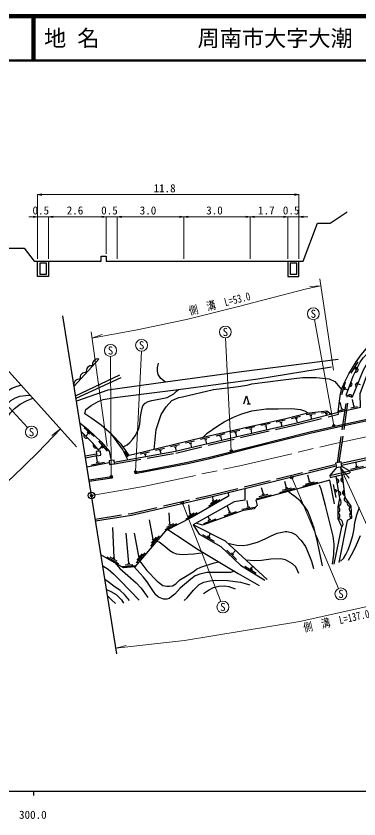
# Model space of a CAD drawing. Units: millimetres at full size, sheet at 1:1000, with parts at other scales. Extents: x 40000 to 680000, y 20000 to 380000.
# Drawn here: x 364057 to 441440, y 198715 to 380000 of the extents above; entities that cross this region are included whole.
import ezdxf
from ezdxf.enums import TextEntityAlignment as Align

# ---------------------------------------------------------------- set-up
doc = ezdxf.new("R2010")
doc.units = ezdxf.units.MM
doc.header["$LTSCALE"] = 1000
doc.header["$PDMODE"] = 32
doc.header["$PDSIZE"] = 500
doc.linetypes.add('CHAIN', pattern=[18.5, 12, -1.5, 3.5, -1.5])
doc.linetypes.add('DASHED', pattern=[7.5, 6, -1.5])
for name, color, linetype, lineweight in [('0_16', 7, 'Continuous', 13), ('M-BGD', 7, 'Continuous', 25), ('M-BMK', 2, 'CHAIN', 13), ('M-BMK-OTRS', 5, 'Continuous', 25), ('M-BMK-SRVR', 3, 'Continuous', 25), ('M-STR-HTXT', 7, 'Continuous', 13), ('M-STR-STRC', 7, 'Continuous', 25), ('M-TTL', 2, 'Continuous', 140), ('M-TTL-BAND', 7, 'Continuous', 25), ('M-TTL-LINE', 7, 'Continuous', 50)]:
    doc.layers.add(name, color=color, linetype=linetype, lineweight=lineweight)
doc.layers.add('M-OTRS', color=6, linetype='Continuous')
doc.layers.add('M-TTL-TXT', color=7, linetype='Continuous')
doc.styles.add('ＭＳ ゴシック', font='')
doc.styles.get('ＭＳ ゴシック').set_extended_font_data('MS Gothic')

# ---------------------------------------------------------------- blocks, each defined once
blk = doc.blocks.new('open_arrow')
at = {"color": 0, "linetype": 'Continuous', "lineweight": -2}
blk.add_lwpolyline([(7.5, 1.25), (0, 0), (7.5, -1.25)], dxfattribs=at)

msp = doc.modelspace()

# ---------------------------------------------------------------- linework, layer by layer
at = {"layer": '0_16'}
for p, q in [((437776, 274987), (437256, 278049)), ((437256, 278049), (439237, 275657)), ((437256, 278049), (438506, 275322))]:
    msp.add_line(p, q, dxfattribs=at)
at = {"layer": 'M-BGD'}
for p, q in [((377150, 296459), (382732, 302546)), ((441167, 301956), (439591, 299403)), ((440818, 300819), (440451, 300224)), ((441047, 300496), (440613, 299605)), ((440634, 300522), (440961, 300320)), ((377506, 294217), (387476, 298994)), ((377590, 293692), (387751, 298395)), ((438325, 297360), (437538, 294465)), ((438313, 296172), (438129, 295496)), ((438221, 295834), (439031, 295614)), ((439651, 297291), (439308, 296362)), ((440853, 296232), (441218, 297153)), ((441815, 296740), (441151, 296985)), ((438991, 294263), (439920, 293919)), ((416233, 292442), (416986, 292442)), ((437557, 291338), (437218, 292799)), ((440304, 291976), (439965, 293437)), ((440134, 291936), (440475, 292015)), ((431604, 290196), (429518, 289955)), ((434542, 290537), (432995, 290358)), ((434315, 290209), (433829, 290152)), ((434072, 290180), (434110, 289857)), ((436821, 290141), (436722, 290528)), ((436894, 290876), (438355, 291215)), ((437386, 291298), (437727, 291377)), ((439642, 291514), (441103, 291853)), ((424805, 288723), (422753, 288274)), ((424082, 288258), (423604, 288153)), ((428206, 289591), (426173, 289067)), ((427502, 289100), (427027, 288977)), ((427264, 289039), (427492, 288155)), ((430839, 289806), (430352, 289749)), ((430595, 289777), (430688, 288977)), ((381705, 285052), (379441, 287020)), ((414558, 286453), (412514, 285971)), ((417966, 287227), (415915, 286778)), ((417244, 286762), (416765, 286657)), ((417005, 286709), (417198, 285827)), ((421385, 287975), (419334, 287526)), ((420663, 287510), (420184, 287405)), ((420424, 287457), (420613, 286595)), ((423843, 288206), (424027, 287363)), ((380148, 284795), (379461, 285508)), ((380376, 285809), (379805, 285151)), ((380641, 285580), (380112, 286039)), ((407745, 284846), (405701, 284364)), ((411151, 285650), (409108, 285168)), ((410437, 285173), (409960, 285060)), ((410198, 285117), (410410, 284221)), ((413843, 285976), (413366, 285864)), ((413605, 285920), (413812, 285042)), ((382222, 282530), (381578, 283284)), ((384660, 281740), (382736, 284041)), ((383692, 282430), (383243, 282967)), ((400942, 283206), (398901, 282712)), ((404343, 284031), (402302, 283536)), ((403631, 283550), (403155, 283434)), ((403393, 283492), (403614, 282581)), ((407030, 284369), (406553, 284257)), ((406792, 284313), (407007, 283400)), ((382232, 281106), (379672, 280593)), ((383468, 282698), (382657, 282020)), ((389378, 280468), (388577, 281737)), ((388977, 281102), (388723, 280942)), ((394138, 281558), (392098, 281063)), ((393427, 281077), (392951, 280961)), ((393189, 281019), (393304, 280541)), ((397540, 282382), (395499, 281888)), ((396828, 281901), (396352, 281786)), ((396590, 281843), (396759, 281146)), ((400230, 282725), (399754, 282610)), ((399992, 282668), (400212, 281760)), ((382282, 280708), (379735, 280198)), ((381045, 278701), (383993, 279259)), ((382120, 279210), (382807, 279340)), ((382463, 279275), (382196, 280691)), ((440963, 278318), (440730, 279330)), ((380052, 278208), (385098, 279163)), ((439568, 277689), (442492, 278363)), ((440622, 278240), (441304, 278397)), ((385872, 275787), (385818, 276082)), ((390966, 276709), (390912, 277004)), ((430296, 274870), (429905, 276317)), ((434840, 276240), (434949, 275791)), ((434949, 275791), (439388, 276866)), ((437822, 274808), (437709, 275792)), ((439279, 277315), (439388, 276866)), ((425120, 273487), (424728, 274934)), ((428764, 273833), (432142, 274748)), ((429361, 274306), (431388, 274854)), ((430060, 274805), (430533, 274934)), ((435603, 274243), (436212, 271305)), ((436404, 275493), (436557, 274514)), ((418932, 271483), (420959, 272032)), ((419867, 272047), (419475, 273495)), ((419631, 271983), (420104, 272111)), ((423587, 272450), (426966, 273365)), ((424185, 272923), (426212, 273471)), ((424883, 273423), (425356, 273551)), ((436130, 273178), (436272, 272492)), ((436201, 272835), (436801, 272959)), ((436844, 272678), (436998, 271699)), ((438158, 271881), (438045, 272866)), ((407535, 269375), (410131, 270879)), ((407904, 269936), (409461, 270838)), ((408350, 270541), (408714, 270752)), ((408532, 270646), (408433, 271553)), ((416469, 269160), (416246, 270644)), ((418335, 271010), (421713, 271925)), ((403347, 267643), (403064, 269608)), ((412305, 267925), (411792, 269335)), ((415030, 268641), (417997, 269087)), ((416123, 269108), (416815, 269212)), ((398750, 265289), (398596, 267840)), ((402350, 266372), (404946, 267875)), ((402719, 266932), (404276, 267834)), ((403166, 267537), (403529, 267748)), ((407713, 266255), (407425, 267048)), ((410998, 267131), (413817, 268156)), ((411976, 267806), (412634, 268045)), ((394972, 261848), (394163, 266272)), ((397689, 264071), (400359, 265439)), ((398086, 264612), (399688, 265432)), ((398563, 265193), (398937, 265385)), ((406406, 265460), (409226, 266486)), ((407384, 266135), (408042, 266375)), ((386169, 257689), (385919, 264503)), ((389520, 256430), (388912, 263272)), ((391756, 258046), (390801, 263247)), ((406128, 262939), (408736, 261456)), ((407581, 262458), (407965, 263134)), ((394461, 260315), (396399, 262606)), ((394620, 260967), (395782, 262342)), ((394836, 261688), (395107, 262009)), ((407276, 262631), (407885, 262285)), ((411616, 259384), (413797, 257324)), ((412913, 258572), (413614, 259315)), ((384568, 257906), (387179, 256428)), ((385238, 257872), (386804, 256985)), ((385986, 257793), (386352, 257586)), ((391245, 256513), (393183, 258804)), ((391404, 257165), (392566, 258539)), ((391620, 257886), (391892, 258206)), ((412658, 258812), (413167, 258332)), ((388069, 255721), (391061, 255943)), ((388645, 256064), (390440, 256198)), ((389311, 256415), (389730, 256446)), ((415724, 255766), (418267, 254174)), ((417155, 255224), (417487, 255756)), ((416858, 255410), (417451, 255039))]:
    msp.add_line(p, q, dxfattribs=at)
at = {"layer": 'M-BGD', "linetype": 'DASHED'}
for p, q in [((436583, 279135), (438799, 294334)), ((437001, 279225), (439183, 294192))]:
    msp.add_line(p, q, dxfattribs=at)
at = {"layer": 'M-BGD'}
for points in [[(354326, 327614), (365916, 327614), (368133, 324676), (383288, 324676), (383288, 325781), (384407, 325781), (384407, 324676), (428848, 324676), (432088, 333268), (434979, 333268), (438757, 335804)], [(371407, 324676), (371407, 321184), (368903, 321184), (368903, 324676)], [(425407, 324676), (425407, 321184), (427907, 321184), (427907, 324676)], [(436722, 290528), (437169, 294242), (437500, 295650), (438242, 297436), (439145, 299250), (440808, 301946), (441961, 303528), (443129, 304974), (444850, 306694), (446211, 307733), (448657, 308954), (450645, 309607), (452059, 311577), (452877, 314421)], [(455743, 315237), (455743, 313179), (452883, 310493), (451578, 308248), (450226, 307583), (447227, 305930), (445599, 304629), (443930, 302711), (442363, 300043), (439935, 293914), (438587, 294412), (440172, 298700), (441695, 301825), (442396, 302799), (446383, 307046), (448519, 308348), (450171, 309135), (450645, 309607)], [(436722, 290528), (441801, 291707), (441718, 294748), (443160, 298651), (444815, 302197), (446137, 303881), (448836, 305752), (450846, 306921), (453479, 307771), (454085, 309668), (456637, 312195), (458799, 312329), (461036, 311801), (475202, 304198)], [(436719, 302478), (414972, 299662), (397817, 297341), (396764, 298145), (396115, 299064), (395990, 299793), (395960, 300582), (396230, 301600)], [(389267, 279835), (388088, 282235), (385691, 285506), (383250, 287590), (381195, 289116), (379597, 290204), (379839, 291167), (381032, 292036), (382570, 292995), (383709, 293459), (386374, 293856), (396496, 295184), (400748, 295713), (418639, 298122), (435221, 300833)], [(397817, 297341), (384747, 295514), (377695, 293031)], [(395222, 282129), (395700, 286675), (396804, 290050), (397911, 291771), (399211, 293189), (400788, 293842), (401591, 294007), (408612, 295674), (413627, 296251), (416209, 296642), (417287, 296926), (424327, 297854), (428738, 298357), (431766, 298401), (434757, 298098), (435982, 297471), (436788, 296579), (437500, 295650)], [(357552, 283046), (358201, 287078), (358682, 289567), (359202, 291283), (359835, 292852), (360270, 293470), (361110, 294603), (362108, 295413), (363094, 296012), (364342, 296455), (365169, 296668)], [(388193, 282760), (389166, 283218), (389763, 283728), (390367, 284358), (390958, 285209), (391787, 286789), (392028, 287854), (392132, 289601), (392441, 291176), (392695, 291971), (393221, 292579), (393875, 292953), (394733, 293198), (396689, 293566), (398130, 293907), (399676, 294723), (400263, 295280), (400748, 295713)], [(358884, 283679), (360058, 287975), (361200, 291057), (361733, 292001), (362877, 293203), (363906, 293811), (364918, 294139), (366175, 294357), (367229, 294380)], [(360323, 284802), (361229, 287551), (362129, 289404), (362723, 290309), (363691, 291409), (364983, 292371), (366426, 293100), (367808, 293737)], [(415446, 292442), (416028, 294224), (416611, 292442)], [(386229, 279304), (400047, 281721), (415220, 285382), (427111, 288057), (436722, 290528)], [(390912, 277004), (393250, 277427), (402784, 279285), (407711, 280401), (418202, 283066), (430359, 286112), (436656, 287579), (452233, 290937)], [(390966, 276709), (393305, 277132), (402846, 278992), (407781, 280109), (418276, 282775), (430430, 285820), (436721, 287287), (452296, 290644)], [(435114, 290115), (434188, 290798), (429643, 290271), (424958, 289064), (416135, 287133), (406313, 284817), (393047, 281602)], [(406158, 284779), (407214, 285804), (409575, 287460), (411011, 288368), (413148, 289413), (415042, 290154), (417277, 290830), (420505, 291308), (423226, 291308), (426274, 291415), (428227, 291183), (429154, 290873), (429825, 290518), (429908, 290302)], [(437553, 278624), (456068, 282736), (463927, 284210), (472318, 285578), (481163, 286883), (491845, 287998), (496670, 288379)], [(378473, 288137), (380417, 286600), (383270, 283870), (385054, 281737), (385512, 279662)], [(382895, 281742), (381371, 283526), (378778, 286216)], [(393047, 281602), (389552, 280755), (388767, 281998), (387768, 283326), (385691, 285506)], [(439279, 277315), (447061, 279107), (447832, 278648), (448208, 279035), (445724, 280439)], [(381987, 266038), (390094, 267299), (408350, 271533), (422982, 275101), (436310, 278452)], [(436394, 278063), (434840, 276240), (439279, 277315), (437616, 278327)], [(380523, 275247), (385651, 276052), (385818, 276082)], [(380570, 274951), (385701, 275756), (385872, 275787)], [(435838, 256240), (437608, 264659), (436770, 266483), (436770, 269204), (437095, 271079), (436306, 276119)], [(437635, 276441), (438228, 271272), (439629, 269328), (439796, 266603), (438761, 266068), (436891, 256599)], [(435952, 269847), (434839, 275218), (418141, 270699), (418461, 269517), (417810, 268755), (415306, 268379), (406099, 265029), (404738, 265535)], [(435442, 256264), (435765, 258460), (435833, 260778), (435600, 262565), (434937, 265289), (433889, 269460), (432935, 273202), (432555, 274068)], [(411941, 272408), (411994, 271612), (403792, 266860), (397789, 263786), (390891, 255629), (388318, 255438), (383213, 258329)], [(415666, 273317), (415666, 270699), (413245, 270326), (404021, 265132), (405405, 263005)], [(433197, 255902), (432519, 259079), (432113, 261286), (431327, 264345), (430438, 266835), (429909, 268242), (429335, 269074), (428230, 270466), (426976, 271541), (426250, 272044), (425464, 272681)], [(437265, 256922), (437937, 257555), (438511, 258457), (439013, 259451), (439497, 260775), (440054, 262691), (440392, 264242), (440538, 265675), (440994, 267372), (441575, 269103)], [(420695, 252808), (411288, 261452), (404021, 265132)], [(398332, 264064), (402023, 261663), (404745, 259775), (414212, 254125), (418886, 251401)], [(405405, 263005), (410279, 260233), (414723, 256038), (420166, 252632)], [(411827, 260956), (413849, 260503), (415265, 260449), (416374, 260584), (418580, 261212), (420292, 261945), (421501, 262558), (423008, 263220), (424121, 263501), (424783, 263620), (425182, 263595), (426239, 263379), (427120, 262907), (428437, 261584), (429352, 260246), (429959, 258800), (430702, 256954), (431175, 255258)], [(406426, 258772), (404180, 258536), (401536, 258358), (400332, 258480), (399478, 258782), (398790, 259222), (397606, 260210), (396371, 261182), (395722, 261342)], [(439062, 257157), (440078, 258887), (440916, 260632), (441804, 262713)], [(427904, 254145), (427205, 255623), (426482, 256339), (424874, 257204), (423746, 257439), (421552, 257354), (419462, 257080), (417845, 257013), (415991, 257130)], [(383605, 255859), (384828, 255097), (386022, 254041), (387354, 252787), (389882, 250121), (391875, 248095)], [(386424, 256511), (387447, 255268), (389289, 253714), (391191, 252032), (392293, 250848), (393767, 248712)], [(413333, 254649), (412473, 254357), (407119, 254357), (405501, 254004), (404465, 253578), (403495, 252844), (401061, 250853), (399872, 249430), (398627, 248462), (398100, 248354), (397323, 248362), (396939, 248495), (396193, 248806), (395583, 249349), (395065, 250050), (394198, 251438), (393666, 252219), (392713, 253391), (390697, 255615)], [(391957, 256890), (393570, 254842), (395874, 252384), (397197, 251454), (398049, 251287), (398671, 251238), (399367, 251363), (400114, 251824), (401038, 252678), (401918, 253245), (404007, 254494), (404769, 255078), (405743, 255560), (408773, 256539), (409817, 256748)], [(389676, 248043), (388514, 249406), (387544, 250295), (386144, 251280), (384856, 252268), (384101, 252743)], [(401983, 248062), (402663, 248662), (404079, 250368), (405363, 251644), (406430, 252194), (407766, 252513), (409087, 252629), (411794, 252589), (414717, 252170), (416783, 251595)], [(384452, 250531), (385444, 250074), (386664, 249357), (387882, 248164), (388267, 247403)], [(406327, 249626), (407455, 250355), (408604, 251010), (409825, 251279), (411114, 251350), (412075, 251175), (413475, 250648)], [(386532, 247384), (385628, 248176), (384682, 249089)]]:
    msp.add_lwpolyline(points, dxfattribs=at)
for points in [[(369403, 324176), (369403, 321684), (370907, 321684), (370907, 324176)], [(427407, 324176), (425907, 324176), (425907, 321684), (427407, 321684)], [(382282, 280708), (383224, 280826), (383107, 281768), (382164, 281651)], [(385153, 278722), (386284, 278863), (386174, 279745), (385043, 279604)], [(436394, 278063), (437616, 278327), (437403, 279312), (436181, 279048)]]:
    msp.add_lwpolyline(points, close=True, dxfattribs=at)
at = {"layer": 'M-BGD', "linetype": 'DASHED'}
for points in [[(386279, 278907), (400128, 281329), (415311, 284993), (427205, 287668), (436821, 290141)], [(437466, 279015), (455987, 283128), (463858, 284604), (472257, 285973), (481113, 287280), (491809, 288397), (496670, 288780)], [(381925, 266433), (390018, 267692), (408257, 271922), (422885, 275489), (436225, 278843)]]:
    msp.add_lwpolyline(points, dxfattribs=at)
at = {"layer": 'M-BGD'}
for centre, radius, start, end in [((381098, 299842), 1206, 78.58177, 196.37235), ((382494, 301364), 1206, 78.58177, 196.37235), ((379702, 298320), 1206, 78.58177, 196.37235), ((440742, 300093), 505, 255.20268, 52.86087), ((378307, 296799), 1206, 78.58177, 196.37235), ((439388, 296860), 505, 260.87634, 58.53454), ((441127, 296656), 505, 79.56393, 237.22212), ((439422, 293999), 505, 350.87634, 148.53454), ((379875, 285219), 505, 145.11568, 302.77387), ((381974, 282971), 505, 141.67922, 299.33741), ((437863, 275311), 505, 107.71487, 265.37306), ((436384, 274988), 505, 290.05916, 87.71735), ((436824, 272174), 505, 290.05916, 87.71735), ((438199, 272385), 505, 107.71487, 265.37306), ((436228, 270263), 1190, 297.09605, 43.27872), ((438746, 270907), 634, 144.79606, 286.79349), ((439446, 269935), 634, 144.79606, 286.79349), ((436314, 268524), 819, 303.86249, 56.13754), ((440010, 268668), 762, 119.91047, 247.08372), ((436314, 267164), 819, 303.86249, 56.13754), ((440093, 267305), 762, 119.91047, 247.08372), ((436732, 265361), 1123, 321.29412, 88.02942)]:
    msp.add_arc(centre, radius, start, end, dxfattribs=at)
at = {"layer": 'M-BMK'}
msp.add_lwpolyline([(381083, 271722), (392813, 273750), (414571, 278468), (435782, 283407), (450819, 286687), (459757, 288506), (467624, 289863), (478587, 291670), (493316, 293449), (507908, 294739), (517001, 295224), (529292, 295593), (542398, 295530), (577948, 293782)], dxfattribs=at)
at = {"layer": 'M-BMK-OTRS'}
for p, q in [((377684, 282770), (329038, 336789)), ((386769, 235965), (374628, 312322))]:
    msp.add_line(p, q, dxfattribs=at)
at = {"layer": 'M-BMK-SRVR'}
msp.add_circle((381083, 271722), 750, dxfattribs=at)
at = {"layer": 'M-OTRS'}
msp.add_point((381083, 271722), dxfattribs=at)
at = {"layer": 'M-STR-HTXT'}
for p, q in [((368903, 325176), (368903, 339677)), ((368903, 339676), (427907, 339676)), ((427907, 325176), (427907, 339677)), ((373407, 334676), (366903, 334676)), ((371407, 325176), (371407, 334677)), ((384407, 334676), (371407, 334676)), ((388907, 334676), (382407, 334676)), ((384407, 326281), (384407, 334677)), ((386907, 325176), (386907, 334677)), ((401907, 334676), (386907, 334676)), ((401907, 325176), (401907, 334677)), ((416907, 334676), (401907, 334676)), ((416907, 325176), (416907, 334677)), ((425407, 334676), (416907, 334676)), ((429907, 334677), (423407, 334677)), ((425407, 325176), (425407, 334678)), ((432836, 319094), (430389, 318903)), ((435722, 300014), (432603, 320633)), ((435779, 287524), (431392, 311449)), ((384649, 282911), (380978, 308691)), ((381177, 307293), (383506, 308068)), ((412624, 281832), (411357, 307314)), ((385533, 276022), (385380, 303139)), ((391031, 277100), (392334, 304319)), ((352546, 302402), (366626, 287063)), ((374049, 286807), (372134, 285271)), ((426279, 275796), (436856, 250769)), ((401594, 270029), (410241, 247829)), ((386554, 237311), (388935, 237910))]:
    msp.add_line(p, q, dxfattribs=at)
for points in [[(381177, 307293), (391420, 309174), (402517, 311493), (413944, 314376), (429587, 318376), (432836, 319094)], [(374049, 286807), (369006, 281451), (363272, 275897), (358224, 271551), (352566, 266956), (346467, 262450), (340134, 258356), (335748, 255785), (325345, 250239)], [(437256, 278049), (452956, 243819), (485616, 250140)], [(386554, 237311), (402071, 238977), (428118, 243331), (447330, 247589), (455290, 249684), (457703, 250197), (469097, 252413), (479326, 254057), (493136, 255859), (504747, 256986), (519572, 257963)]]:
    msp.add_lwpolyline(points, dxfattribs=at)
for centre in [(431148, 312777), (411290, 308663), (392398, 305668), (385372, 304489), (367539, 286068), (437382, 249526), (410731, 246571)]:
    msp.add_circle(centre, 1350, dxfattribs=at)
at = {"layer": 'M-STR-STRC'}
for centre in [(435779, 287524), (412624, 281832), (385533, 276022), (391031, 277100), (426279, 275796), (401594, 270029)]:
    msp.add_circle(centre, 250, dxfattribs=at)
at = {"layer": 'M-TTL'}
msp.add_line((680000, 380000), (40000, 380000), dxfattribs=at)
at = {"layer": 'M-TTL-BAND'}
for p, q in [((40000, 205000), (579000, 205000)), ((368000, 205000), (368000, 204000))]:
    msp.add_line(p, q, dxfattribs=at)
at = {"layer": 'M-TTL-LINE'}
for p, q in [((367750, 380000), (367750, 370000)), ((368250, 380000), (368250, 370000)), ((40000, 370000), (680000, 370000))]:
    msp.add_line(p, q, dxfattribs=at)

# ---------------------------------------------------------------- block references
at = {"layer": 'M-STR-HTXT', "xscale": 133, "yscale": 133}
for p in [(368903, 339676), (371407, 334676), (371407, 334676), (386907, 334676), (386907, 334676), (401907, 334676), (416907, 334676), (427907, 334677)]:
    msp.add_blockref('open_arrow', p, dxfattribs=at)
at = {"layer": 'M-STR-HTXT', "xscale": 133, "yscale": 133, "rotation": 180}
for p in [(427907, 339676), (368903, 334676), (384407, 334676), (384407, 334676), (401907, 334676), (416907, 334676), (425407, 334677), (425407, 334676)]:
    msp.add_blockref('open_arrow', p, dxfattribs=at)

# ---------------------------------------------------------------- texts
at = {"layer": 'M-STR-HTXT', "style": 'ＭＳ ゴシック'}
for s, p in [('11.8', (397578, 341114)), ('0.5', (369637, 336114)), ('2.6', (377358, 336114)), ('0.5', (385139, 336114)), ('3.0', (393838, 336114)), ('3.0', (408838, 336114)), ('1.7', (420544, 336114)), ('0.5', (426139, 336115)), ('S', (431148, 312777)), ('S', (411290, 308663)), ('S', (392398, 305668)), ('S', (385372, 304489)), ('S', (367539, 286068)), ('S', (437382, 249526)), ('S', (410731, 246571))]:
    msp.add_text(s, height=1833, dxfattribs=at).set_placement(p, align=Align.MIDDLE_CENTER)
at = {"layer": 'M-STR-HTXT', "style": 'ＭＳ ゴシック', "width": 0.8}
for s, rotation, p in [('側\u3000溝\u3000L=53.0', 14.2, (410349, 313662)), ('側\u3000溝\u3000L=137.0', 12.496, (436673, 242026))]:
    msp.add_text(s, height=1833, rotation=rotation, dxfattribs=at).set_placement(p, align=Align.BOTTOM_CENTER)
at = {"layer": 'M-TTL-BAND', "style": 'ＭＳ ゴシック'}
msp.add_text('300.0', height=1833, dxfattribs=at).set_placement((367844, 198195), align=Align.BOTTOM_CENTER)
at = {"layer": 'M-TTL-TXT', "style": 'ＭＳ ゴシック'}
for s, p in [('地 名', (370380, 375000)), ('周南市大字大潮', (405024, 375000))]:
    msp.add_text(s, height=3666, dxfattribs=at).set_placement(p, align=Align.MIDDLE_LEFT)

doc.saveas('drawing.dxf')
